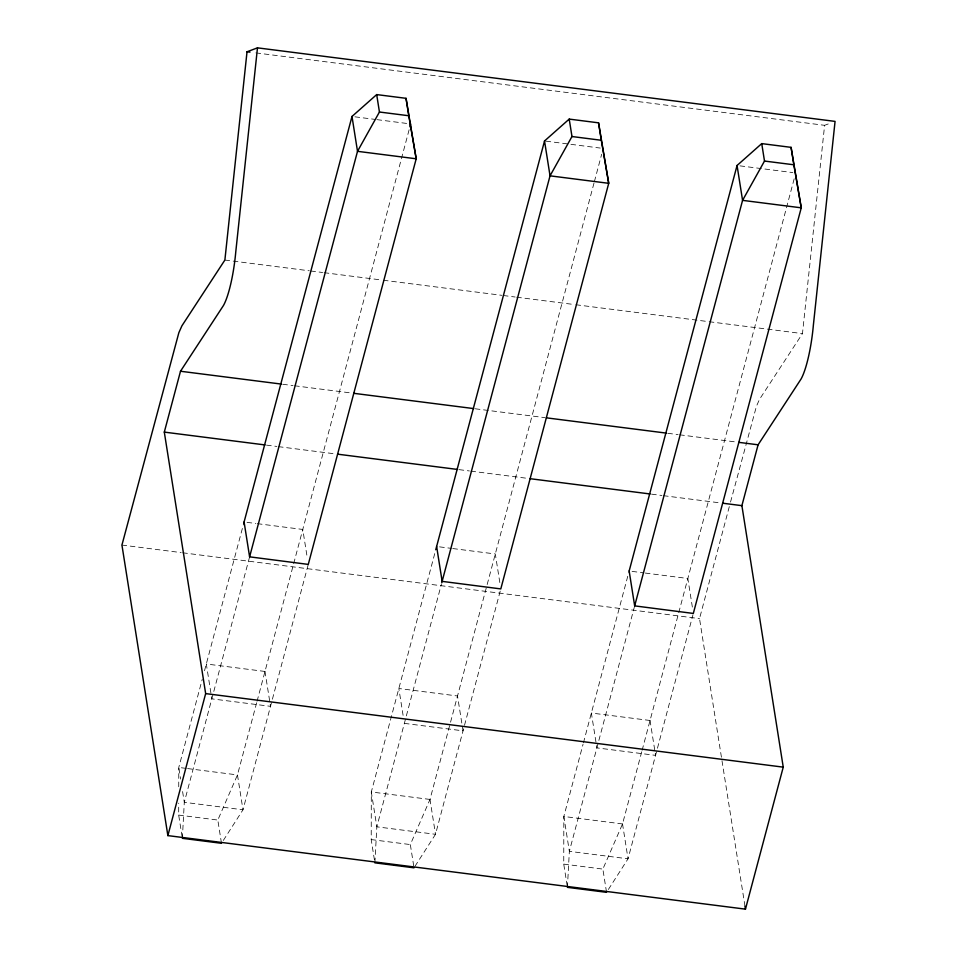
<?xml version="1.0" encoding="UTF-8"?>
<svg xmlns="http://www.w3.org/2000/svg" width="957" height="957" viewBox="0 0 957 957"><rect width="100%" height="100%" fill="white"/><g stroke="black" fill="none" stroke-linecap="round" stroke-linejoin="round"><path stroke-width="0.72" stroke-dasharray="4.79 3.59" d="M182.129 836.861L178.684 815.077L178.708 803.174M178.744 786.798L178.78 767.442L202.214 679.398M374.426 859.924L371.22 839.588L371.316 791.965L435.866 549.366M567.19 885.895L563.745 864.111L563.84 816.477L583.04 744.307M182.368 838.32L184.294 802.313L249.61 556.842M374.893 862.831L376.831 826.824L441.38 584.237M567.417 887.354L569.355 851.347L634.288 607.312M730.526 502.066L756.449 406.235L759.511 399.344L802.468 333.598L824.611 125.319L829.839 123.357M204.511 670.737L243.712 523.419M256.667 702.749L237.468 774.919L217.813 820.053L221.486 843.296L242.982 809.789L308.298 564.319M257.05 701.302L409.141 129.697M593.998 183.086L429.992 799.43L410.338 844.576L414.01 867.82L435.507 834.301L500.439 590.266M594.381 181.639L601.678 154.221M583.423 742.859L628.773 572.453M641.728 751.783L622.529 823.953L602.862 869.088L606.547 892.331L628.031 858.812L692.964 614.789M642.111 750.336L794.202 178.732M744.989 906.195L699.519 618.605L730.143 503.502M255.914 52.898L824.611 125.319M354.927 116.826L375.467 119.446M376.938 119.637L407.742 123.561M545.992 141.157L600.278 148.072M739.988 165.86L792.803 172.583M224.883 260.053L309.302 270.795M310.774 270.987L322.629 272.494M324.112 272.685L381.867 280.042M383.35 280.234L501.827 295.318M503.31 295.51L515.153 297.017M516.636 297.208L574.391 304.553M575.875 304.745L707.678 321.528M709.161 321.719L802.468 333.598M282.698 384.259L293.057 385.575M294.541 385.767L352.296 393.124M475.222 408.783L544.832 417.635M667.747 433.294L678.118 434.61M679.602 434.801L737.357 442.158M266.501 445.125L276.86 446.44M278.343 446.632L334.627 453.797M459.025 469.636L469.397 470.952M470.88 471.143L528.635 478.5M651.55 494.147L661.921 495.475M663.404 495.666L719.676 502.832M247.026 522.355L255.83 523.479M257.301 523.658L302.783 529.448L307.376 558.505M439.562 546.866L451.297 548.361M452.769 548.552L495.307 553.971L500.128 584.476M632.087 571.389L643.822 572.884M645.293 573.064L687.832 578.483L692.665 608.999M121.934 545.059L181.172 552.596M182.655 552.787L699.519 618.605M404.356 723.372L463.032 730.837L457.518 695.978L398.842 688.502L403.208 716.099M186.125 768.375L178.78 767.442L180.622 779.07M187.584 768.567L237.468 774.919L242.982 809.789L184.294 802.313L182.225 789.238M178.684 815.077L217.813 820.053M371.22 839.588L410.338 844.576M563.745 864.111L602.862 869.088M264.993 671.455L206.317 663.991L211.82 698.849L270.508 706.326L264.993 671.455M650.054 720.489L591.366 713.025L596.881 747.884L655.569 755.36L650.054 720.489M429.992 799.43L371.316 791.965L376.831 826.824L435.507 834.301L429.992 799.43M622.529 823.953L563.84 816.477L569.355 851.347L628.031 858.812L622.529 823.953"/><path stroke-width="1.44" d="M247.026 51.774L224.883 260.053L181.926 325.799L178.863 332.677L121.934 545.059L167.87 835.605L745.455 909.15L783.245 767.143L741.89 505.655L758.088 444.802L801.045 379.044A50.29 9.941 -82.7 0 0 813.342 325.452L835.066 121.395L257.481 47.85L247.026 51.774L249.98 52.145M257.481 47.85L235.769 251.906A50.29 9.941 -82.7 0 1 223.46 305.498L180.502 371.244L164.305 432.109L205.659 693.598L167.87 835.605M243.688 523.503L351.997 116.455L376.687 94.587L406.031 98.32L416.199 158.79L308.274 564.403L249.61 556.842L244.095 521.984M249.586 556.926L357.511 151.326L379.439 112.017L376.687 94.587M409.919 126.814L410.685 123.931M435.83 549.462L544.533 140.978L569.212 119.099L598.556 122.831L608.724 183.313L500.798 588.914L442.134 581.366L436.631 546.495M441.727 582.885L550.036 175.837L571.975 136.528L569.212 119.099M629.132 571.09L737.057 165.489L761.736 143.61L791.08 147.354L801.248 207.825L693.323 613.437L634.67 605.877L629.156 571.018M634.647 605.96L742.572 200.36L764.499 161.051L761.736 143.61M379.439 112.017L408.783 115.749L416.199 158.79L357.511 151.326L351.997 116.455M571.975 136.528L601.307 140.272L608.724 183.313L550.036 175.837L544.533 140.978M764.499 161.051L793.843 164.783L801.248 207.825L742.572 200.36L737.057 165.489M180.502 371.244L281.214 384.068M353.779 393.315L473.739 408.591M546.303 417.826L666.263 433.102M738.84 442.349L758.088 444.802M164.305 432.109L265.017 444.933M337.582 454.168L457.542 469.444M530.118 478.691L650.078 493.968M722.643 503.203L741.89 505.655M205.659 693.598L783.245 767.143M182.368 838.32L221.486 843.296M374.893 862.831L414.01 867.82M567.417 887.354L606.547 892.331M791.08 147.354L793.843 164.783M744.989 906.195L745.455 909.15M598.556 122.831L601.307 140.272M406.031 98.32L408.783 115.749"/></g></svg>
